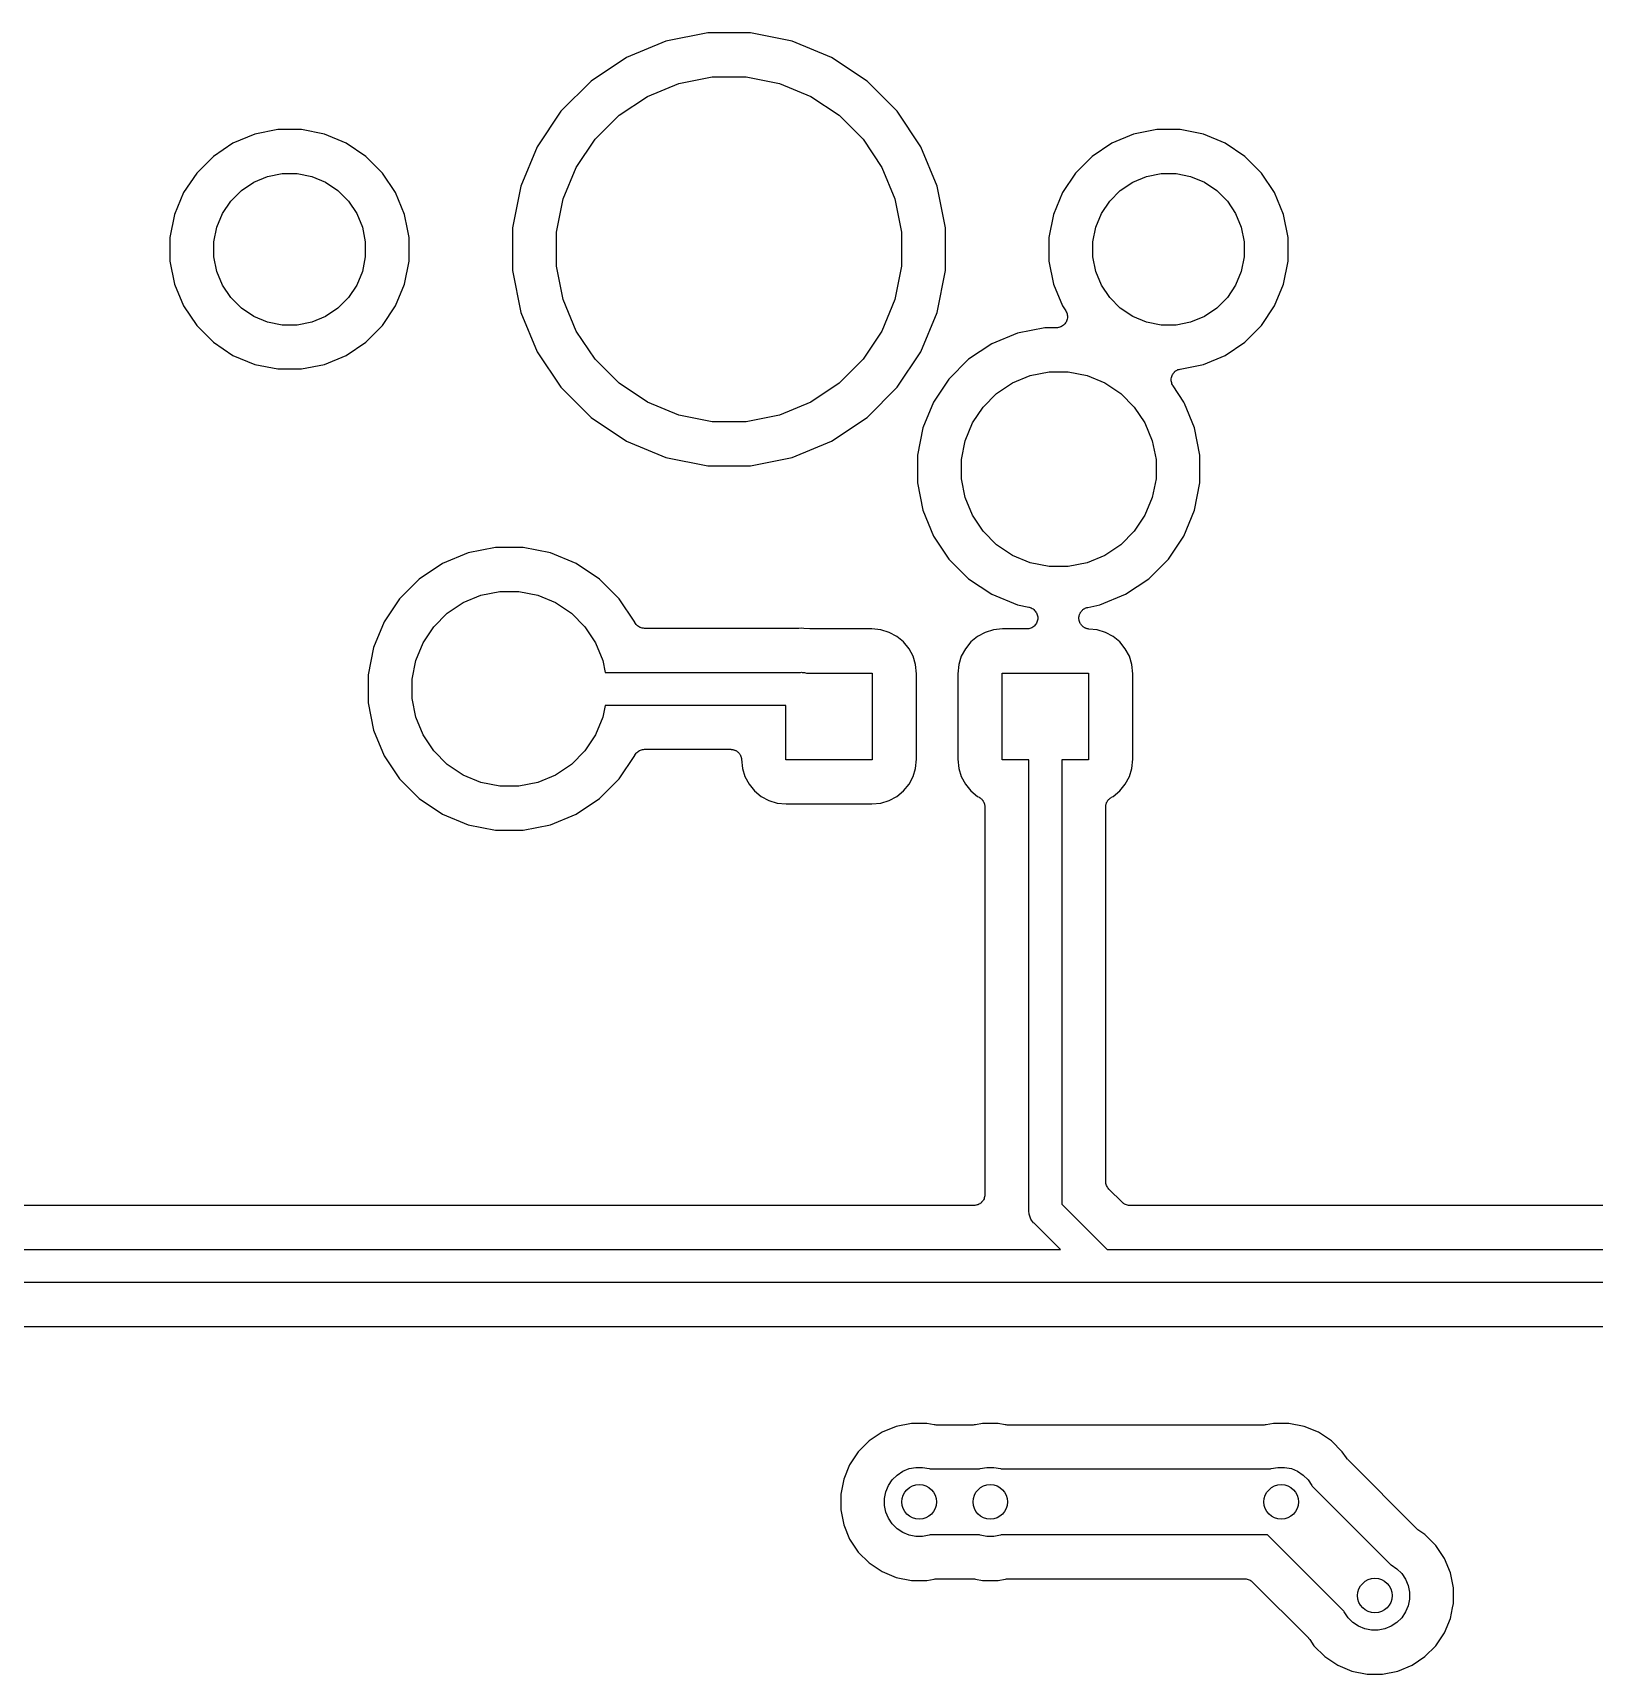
# Model space of a CAD drawing. Extents: x 1.17 to 5.78, y -4.25 to -1.3.
# Drawn here: x 2.764 to 3.475, y -2.761 to -2.014 of the extents above; entities that cross this region are included whole.
import ezdxf

# ---------------------------------------------------------------- set-up
doc = ezdxf.new("R2010")
doc.units = 0
doc.header["$MEASUREMENT"] = 0
doc.layers.add('BLACK', color=7, linetype='CONTINUOUS')

msp = doc.modelspace()

# ---------------------------------------------------------------- linework, layer by layer
at = {"layer": 'BLACK', "linetype": 'CONTINUOUS'}
for p, q in [((3.07139, -2.01393), (3.05236, -2.01772)), ((3.09079, -2.01393), (3.07139, -2.01393)), ((3.10982, -2.01772), (3.09079, -2.01393)), ((3.05236, -2.01772), (3.03443, -2.02514)), ((3.12774, -2.02514), (3.10982, -2.01772)), ((3.03443, -2.02514), (3.0183, -2.03592)), ((3.14388, -2.03592), (3.12774, -2.02514)), ((3.0183, -2.03592), (3.00458, -2.04964)), ((3.0439, -2.04287), (3.05819, -2.03695)), ((3.05819, -2.03695), (3.07336, -2.03393)), ((3.07336, -2.03393), (3.08882, -2.03393)), ((3.08882, -2.03393), (3.10398, -2.03695)), ((3.10398, -2.03695), (3.11827, -2.04287)), ((3.1576, -2.04964), (3.14388, -2.03592)), ((3.03105, -2.05146), (3.0439, -2.04287)), ((3.11827, -2.04287), (3.13113, -2.05146)), ((3.00458, -2.04964), (2.9938, -2.06577)), ((3.02011, -2.06239), (3.03105, -2.05146)), ((3.13113, -2.05146), (3.14206, -2.06239)), ((3.16838, -2.06577), (3.1576, -2.04964)), ((2.86521, -2.06008), (2.8553, -2.06418)), ((2.87572, -2.05798), (2.86521, -2.06008)), ((2.88645, -2.05798), (2.87572, -2.05798)), ((2.89697, -2.06008), (2.88645, -2.05798)), ((2.90688, -2.06418), (2.89697, -2.06008)), ((3.26521, -2.06008), (3.2553, -2.06418)), ((3.27572, -2.05798), (3.26521, -2.06008)), ((3.28645, -2.05798), (3.27572, -2.05798)), ((3.29697, -2.06008), (3.28645, -2.05798)), ((3.30688, -2.06418), (3.29697, -2.06008)), ((2.8553, -2.06418), (2.84638, -2.07014)), ((2.9158, -2.07014), (2.90688, -2.06418)), ((2.9938, -2.06577), (2.98637, -2.0837)), ((3.01152, -2.07525), (3.02011, -2.06239)), ((3.14206, -2.06239), (3.15065, -2.07525)), ((3.1758, -2.0837), (3.16838, -2.06577)), ((3.2553, -2.06418), (3.24638, -2.07014)), ((3.3158, -2.07014), (3.30688, -2.06418)), ((2.84638, -2.07014), (2.83879, -2.07772)), ((2.92338, -2.07772), (2.9158, -2.07014)), ((3.0056, -2.08953), (3.01152, -2.07525)), ((3.15065, -2.07525), (3.15657, -2.08953)), ((3.24638, -2.07014), (3.23879, -2.07772)), ((3.32338, -2.07772), (3.3158, -2.07014)), ((2.83879, -2.07772), (2.83284, -2.08664)), ((2.85913, -2.08567), (2.86477, -2.0819)), ((2.86477, -2.0819), (2.87104, -2.07931)), ((2.87104, -2.07931), (2.87769, -2.07798)), ((2.87769, -2.07798), (2.88448, -2.07798)), ((2.88448, -2.07798), (2.89114, -2.07931)), ((2.89114, -2.07931), (2.89741, -2.0819)), ((2.89741, -2.0819), (2.90305, -2.08567)), ((2.92934, -2.08664), (2.92338, -2.07772)), ((3.23879, -2.07772), (3.23284, -2.08664)), ((3.25913, -2.08567), (3.26477, -2.0819)), ((3.26477, -2.0819), (3.27104, -2.07931)), ((3.27104, -2.07931), (3.27769, -2.07798)), ((3.27769, -2.07798), (3.28448, -2.07798)), ((3.28448, -2.07798), (3.29114, -2.07931)), ((3.29114, -2.07931), (3.2974, -2.0819)), ((3.2974, -2.0819), (3.30305, -2.08567)), ((3.32934, -2.08664), (3.32338, -2.07772)), ((2.83284, -2.08664), (2.82873, -2.09655)), ((2.85056, -2.09611), (2.85433, -2.09047)), ((2.85433, -2.09047), (2.85913, -2.08567)), ((2.90305, -2.08567), (2.90785, -2.09047)), ((2.90785, -2.09047), (2.91162, -2.09611)), ((2.93344, -2.09655), (2.92934, -2.08664)), ((2.98637, -2.0837), (2.98259, -2.10273)), ((3.00259, -2.1047), (3.0056, -2.08953)), ((3.15657, -2.08953), (3.15959, -2.1047)), ((3.17959, -2.10273), (3.1758, -2.0837)), ((3.23284, -2.08664), (3.22873, -2.09655)), ((3.25056, -2.09611), (3.25433, -2.09047)), ((3.25433, -2.09047), (3.25913, -2.08567)), ((3.30305, -2.08567), (3.30785, -2.09047)), ((3.30785, -2.09047), (3.31162, -2.09611)), ((3.33344, -2.09655), (3.32934, -2.08664)), ((2.82873, -2.09655), (2.82664, -2.10707)), ((2.84796, -2.10238), (2.85056, -2.09611)), ((2.91162, -2.09611), (2.91421, -2.10238)), ((2.93477, -2.10321), (2.93344, -2.09655)), ((3.22873, -2.09655), (3.22664, -2.10707)), ((3.24796, -2.10238), (3.25056, -2.09611)), ((3.31162, -2.09611), (3.31421, -2.10238)), ((3.33554, -2.10707), (3.33344, -2.09655)), ((2.84664, -2.10904), (2.84796, -2.10238)), ((2.91421, -2.10238), (2.91554, -2.10904)), ((2.93554, -2.10707), (2.93477, -2.10321)), ((2.98259, -2.10273), (2.98259, -2.12213)), ((3.00259, -2.12016), (3.00259, -2.1047)), ((3.15959, -2.1047), (3.15959, -2.12016)), ((3.17959, -2.12213), (3.17959, -2.10273)), ((3.24664, -2.10904), (3.24796, -2.10238)), ((3.31421, -2.10238), (3.31554, -2.10904)), ((2.82664, -2.10707), (2.82664, -2.11779)), ((2.84664, -2.11582), (2.84664, -2.10904)), ((2.91554, -2.10904), (2.91554, -2.11582)), ((2.93554, -2.11779), (2.93554, -2.10707)), ((3.22664, -2.10707), (3.22664, -2.11779)), ((3.24664, -2.11582), (3.24664, -2.10904)), ((3.31554, -2.10904), (3.31554, -2.11582)), ((3.33554, -2.11779), (3.33554, -2.10707)), ((2.82664, -2.11779), (2.82873, -2.12831)), ((2.84796, -2.12248), (2.84664, -2.11582)), ((2.91554, -2.11582), (2.91421, -2.12248)), ((2.93344, -2.12831), (2.93554, -2.11779)), ((3.0056, -2.13533), (3.00259, -2.12016)), ((3.15959, -2.12016), (3.15657, -2.13533)), ((3.22664, -2.11779), (3.22873, -2.12831)), ((3.24796, -2.12248), (3.24664, -2.11582)), ((3.31554, -2.11582), (3.31421, -2.12248)), ((3.33344, -2.12831), (3.33554, -2.11779)), ((2.82873, -2.12831), (2.83284, -2.13822)), ((2.85056, -2.12875), (2.84796, -2.12248)), ((2.91421, -2.12248), (2.91162, -2.12875)), ((2.92934, -2.13822), (2.93344, -2.12831)), ((2.98259, -2.12213), (2.98637, -2.14116)), ((3.1758, -2.14116), (3.17959, -2.12213)), ((3.22873, -2.12831), (3.23284, -2.13822)), ((3.25056, -2.12875), (3.24796, -2.12248)), ((3.31421, -2.12248), (3.31162, -2.12875)), ((3.32934, -2.13822), (3.33344, -2.12831)), ((2.85433, -2.13439), (2.85056, -2.12875)), ((2.85913, -2.13919), (2.85433, -2.13439)), ((2.90785, -2.13439), (2.90305, -2.13919)), ((2.91162, -2.12875), (2.90785, -2.13439)), ((3.01152, -2.14962), (3.0056, -2.13533)), ((3.15657, -2.13533), (3.15065, -2.14962)), ((3.25433, -2.13439), (3.25056, -2.12875)), ((3.25913, -2.13919), (3.25433, -2.13439)), ((3.30785, -2.13439), (3.30305, -2.13919)), ((3.31162, -2.12875), (3.30785, -2.13439)), ((2.83284, -2.13822), (2.83879, -2.14714)), ((2.86477, -2.14296), (2.85913, -2.13919)), ((2.87104, -2.14556), (2.86477, -2.14296)), ((2.89741, -2.14296), (2.89114, -2.14556)), ((2.90305, -2.13919), (2.89741, -2.14296)), ((2.92338, -2.14714), (2.92934, -2.13822)), ((2.98637, -2.14116), (2.9938, -2.15909)), ((3.16838, -2.15909), (3.1758, -2.14116)), ((3.23284, -2.13822), (3.23427, -2.14036)), ((3.23427, -2.14036), (3.23429, -2.1404)), ((3.23429, -2.1404), (3.23429, -2.1404)), ((3.23429, -2.1404), (3.23429, -2.1404)), ((3.23429, -2.1404), (3.2343, -2.14042)), ((3.2343, -2.14042), (3.23452, -2.14085)), ((3.23452, -2.14085), (3.23474, -2.14127)), ((3.23474, -2.14127), (3.23475, -2.14128)), ((3.23475, -2.14128), (3.23475, -2.14129)), ((3.23475, -2.14129), (3.23489, -2.14175)), ((3.23489, -2.14175), (3.23502, -2.1422)), ((3.23502, -2.1422), (3.23502, -2.14221)), ((3.23502, -2.14221), (3.23502, -2.14222)), ((3.23502, -2.14222), (3.23506, -2.1427)), ((3.23506, -2.1427), (3.23511, -2.14318)), ((3.23511, -2.1432), (3.23506, -2.14367)), ((3.23511, -2.14318), (3.23511, -2.14319)), ((3.23511, -2.14319), (3.23511, -2.1432)), ((3.26477, -2.14296), (3.25913, -2.13919)), ((3.27104, -2.14556), (3.26477, -2.14296)), ((3.2974, -2.14296), (3.29114, -2.14556)), ((3.30305, -2.13919), (3.2974, -2.14296)), ((3.32338, -2.14714), (3.32934, -2.13822)), ((2.83879, -2.14714), (2.84638, -2.15472)), ((2.87769, -2.14688), (2.87104, -2.14556)), ((2.88448, -2.14688), (2.87769, -2.14688)), ((2.89114, -2.14556), (2.88448, -2.14688)), ((2.9158, -2.15472), (2.92338, -2.14714)), ((3.02011, -2.16247), (3.01152, -2.14962)), ((3.15065, -2.14962), (3.14206, -2.16247)), ((3.21233, -2.15061), (3.20063, -2.15546)), ((3.22476, -2.14814), (3.21233, -2.15061)), ((3.23011, -2.14814), (3.22476, -2.14814)), ((3.23058, -2.14809), (3.23011, -2.14814)), ((3.23106, -2.14805), (3.23058, -2.14809)), ((3.23107, -2.14805), (3.23106, -2.14805)), ((3.23108, -2.14805), (3.23107, -2.14805)), ((3.23154, -2.14791), (3.23108, -2.14805)), ((3.23199, -2.14777), (3.23154, -2.14791)), ((3.232, -2.14777), (3.23199, -2.14777)), ((3.23201, -2.14776), (3.232, -2.14777)), ((3.23244, -2.14754), (3.23201, -2.14776)), ((3.23286, -2.14732), (3.23244, -2.14754)), ((3.23287, -2.1473), (3.23286, -2.14731)), ((3.23286, -2.14731), (3.23286, -2.14732)), ((3.23325, -2.147), (3.23287, -2.1473)), ((3.23362, -2.1467), (3.23325, -2.147)), ((3.23363, -2.14669), (3.23362, -2.1467)), ((3.23362, -2.1467), (3.23362, -2.1467)), ((3.23394, -2.14631), (3.23363, -2.14669)), ((3.23424, -2.14595), (3.23394, -2.14631)), ((3.23425, -2.14594), (3.23424, -2.14595)), ((3.23448, -2.14551), (3.23425, -2.14594)), ((3.23425, -2.14594), (3.23425, -2.14594)), ((3.23471, -2.1451), (3.23448, -2.14551)), ((3.23472, -2.14508), (3.23471, -2.14509)), ((3.23471, -2.14509), (3.23471, -2.1451)), ((3.23486, -2.14462), (3.23472, -2.14508)), ((3.235, -2.14417), (3.23486, -2.14462)), ((3.23501, -2.14415), (3.235, -2.14416)), ((3.235, -2.14416), (3.235, -2.14417)), ((3.23506, -2.14367), (3.23501, -2.14415)), ((3.27769, -2.14688), (3.27104, -2.14556)), ((3.28448, -2.14688), (3.27769, -2.14688)), ((3.29114, -2.14556), (3.28448, -2.14688)), ((3.3158, -2.15472), (3.32338, -2.14714)), ((2.84638, -2.15472), (2.8553, -2.16068)), ((2.90688, -2.16068), (2.9158, -2.15472)), ((3.20063, -2.15546), (3.1901, -2.16249)), ((3.30688, -2.16068), (3.3158, -2.15472)), ((2.8553, -2.16068), (2.86521, -2.16479)), ((2.86521, -2.16479), (2.87572, -2.16688)), ((2.88645, -2.16688), (2.89697, -2.16479)), ((2.89697, -2.16479), (2.90688, -2.16068)), ((2.9938, -2.15909), (3.00458, -2.17522)), ((3.03105, -2.17341), (3.02011, -2.16247)), ((3.14206, -2.16247), (3.13113, -2.17341)), ((3.1576, -2.17522), (3.16838, -2.15909)), ((3.1901, -2.16249), (3.18115, -2.17145)), ((3.28631, -2.16691), (3.29697, -2.16479)), ((3.29697, -2.16479), (3.30688, -2.16068)), ((2.87572, -2.16688), (2.88645, -2.16688)), ((3.18115, -2.17145), (3.17411, -2.18198)), ((3.20285, -2.17803), (3.21011, -2.17318)), ((3.21011, -2.17318), (3.21817, -2.16984)), ((3.21817, -2.16984), (3.22673, -2.16814)), ((3.22673, -2.16814), (3.23545, -2.16814)), ((3.23545, -2.16814), (3.24401, -2.16984)), ((3.24401, -2.16984), (3.25207, -2.17318)), ((3.25207, -2.17318), (3.25932, -2.17803)), ((3.28228, -2.17176), (3.28233, -2.17129)), ((3.28228, -2.17177), (3.28228, -2.17176)), ((3.28228, -2.17178), (3.28228, -2.17177)), ((3.28233, -2.17225), (3.28228, -2.17178)), ((3.28233, -2.17129), (3.28238, -2.17081)), ((3.28237, -2.17273), (3.28233, -2.17225)), ((3.28237, -2.17274), (3.28237, -2.17273)), ((3.28237, -2.17275), (3.28237, -2.17274)), ((3.28251, -2.17321), (3.28237, -2.17275)), ((3.28238, -2.17081), (3.28239, -2.1708)), ((3.28239, -2.17079), (3.28253, -2.17034)), ((3.28239, -2.1708), (3.28239, -2.17079)), ((3.28264, -2.17367), (3.28251, -2.17321)), ((3.28253, -2.17034), (3.28267, -2.16988)), ((3.28267, -2.16988), (3.28268, -2.16987)), ((3.28268, -2.16986), (3.28291, -2.16944)), ((3.28268, -2.16987), (3.28268, -2.16986)), ((3.28291, -2.16944), (3.28314, -2.16902)), ((3.28314, -2.16901), (3.28315, -2.169)), ((3.28314, -2.16902), (3.28314, -2.16901)), ((3.28315, -2.169), (3.28345, -2.16863)), ((3.28345, -2.16863), (3.28376, -2.16827)), ((3.28376, -2.16827), (3.28377, -2.16826)), ((3.28377, -2.16826), (3.28378, -2.16825)), ((3.28378, -2.16825), (3.28415, -2.16795)), ((3.28415, -2.16795), (3.28451, -2.16765)), ((3.28451, -2.16765), (3.28452, -2.16764)), ((3.28452, -2.16764), (3.28453, -2.16764)), ((3.28453, -2.16764), (3.28495, -2.16742)), ((3.28495, -2.16742), (3.28537, -2.16719)), ((3.28537, -2.16719), (3.28539, -2.16719)), ((3.28539, -2.16719), (3.2854, -2.16718)), ((3.2854, -2.16718), (3.28585, -2.16705)), ((3.28585, -2.16705), (3.28631, -2.16691)), ((3.00458, -2.17522), (3.0183, -2.18894)), ((3.0439, -2.182), (3.03105, -2.17341)), ((3.13113, -2.17341), (3.11827, -2.182)), ((3.14388, -2.18894), (3.1576, -2.17522)), ((3.19668, -2.1842), (3.20285, -2.17803)), ((3.25932, -2.17803), (3.26549, -2.1842)), ((3.28264, -2.17368), (3.28264, -2.17367)), ((3.28265, -2.17369), (3.28264, -2.17368)), ((3.28286, -2.1741), (3.28265, -2.17369)), ((3.28309, -2.17453), (3.28286, -2.1741)), ((3.2831, -2.17455), (3.28309, -2.17453)), ((3.28313, -2.17459), (3.2831, -2.17455)), ((3.2831, -2.17455), (3.2831, -2.17455)), ((3.2831, -2.17455), (3.2831, -2.17455)), ((3.28806, -2.18198), (3.28313, -2.17459)), ((3.05819, -2.18792), (3.0439, -2.182)), ((3.07336, -2.19093), (3.05819, -2.18792)), ((3.10398, -2.18792), (3.08882, -2.19093)), ((3.11827, -2.182), (3.10398, -2.18792)), ((3.17411, -2.18198), (3.16927, -2.19368)), ((3.19184, -2.19145), (3.19668, -2.1842)), ((3.26549, -2.1842), (3.27034, -2.19145)), ((3.28829, -2.18253), (3.28806, -2.18198)), ((3.29291, -2.19368), (3.28829, -2.18253)), ((3.28829, -2.18253), (3.28829, -2.18253)), ((3.0183, -2.18894), (3.03443, -2.19972)), ((3.08882, -2.19093), (3.07336, -2.19093)), ((3.12774, -2.19972), (3.14388, -2.18894)), ((3.16927, -2.19368), (3.1668, -2.2061)), ((3.1885, -2.19951), (3.19184, -2.19145)), ((3.27034, -2.19145), (3.27368, -2.19951)), ((3.29538, -2.2061), (3.29291, -2.19368)), ((3.03443, -2.19972), (3.05236, -2.20715)), ((3.10982, -2.20715), (3.12774, -2.19972)), ((3.1868, -2.20807), (3.1885, -2.19951)), ((3.27368, -2.19951), (3.27538, -2.20807)), ((3.05236, -2.20715), (3.07139, -2.21093)), ((3.09079, -2.21093), (3.10982, -2.20715)), ((3.1668, -2.2061), (3.1668, -2.21876)), ((3.1868, -2.21679), (3.1868, -2.20807)), ((3.27538, -2.20807), (3.27538, -2.21679)), ((3.29538, -2.21876), (3.29538, -2.2061)), ((3.07139, -2.21093), (3.09079, -2.21093)), ((3.1885, -2.22535), (3.1868, -2.21679)), ((3.27538, -2.21679), (3.27368, -2.22535)), ((3.1668, -2.21876), (3.16927, -2.23118)), ((3.19184, -2.23341), (3.1885, -2.22535)), ((3.27368, -2.22535), (3.27034, -2.23341)), ((3.29291, -2.23118), (3.29538, -2.21876)), ((3.16927, -2.23118), (3.17411, -2.24289)), ((3.28806, -2.24289), (3.29291, -2.23118)), ((3.19668, -2.24067), (3.19184, -2.23341)), ((3.27034, -2.23341), (3.26549, -2.24067)), ((3.17411, -2.24289), (3.18115, -2.25342)), ((3.20285, -2.24684), (3.19668, -2.24067)), ((3.21011, -2.25168), (3.20285, -2.24684)), ((3.25932, -2.24684), (3.25207, -2.25168)), ((3.26549, -2.24067), (3.25932, -2.24684)), ((3.28103, -2.25342), (3.28806, -2.24289)), ((2.96233, -2.25061), (2.95063, -2.25546)), ((2.97476, -2.24814), (2.96233, -2.25061)), ((2.98742, -2.24814), (2.97476, -2.24814)), ((2.99984, -2.25061), (2.98742, -2.24814)), ((3.01154, -2.25546), (2.99984, -2.25061)), ((3.18115, -2.25342), (3.1901, -2.26237)), ((3.21817, -2.25502), (3.21011, -2.25168)), ((3.22673, -2.25672), (3.21817, -2.25502)), ((3.24401, -2.25502), (3.23545, -2.25672)), ((3.25207, -2.25168), (3.24401, -2.25502)), ((3.27207, -2.26237), (3.28103, -2.25342)), ((2.9401, -2.26249), (2.93115, -2.27145)), ((2.95063, -2.25546), (2.9401, -2.26249)), ((3.02207, -2.26249), (3.01154, -2.25546)), ((3.03103, -2.27145), (3.02207, -2.26249)), ((3.1901, -2.26237), (3.20063, -2.26941)), ((3.23545, -2.25672), (3.22673, -2.25672)), ((3.26154, -2.26941), (3.27207, -2.26237)), ((2.96011, -2.27318), (2.96817, -2.26984)), ((2.96817, -2.26984), (2.97673, -2.26814)), ((2.97673, -2.26814), (2.98545, -2.26814)), ((2.98545, -2.26814), (2.99401, -2.26984)), ((2.99401, -2.26984), (3.00207, -2.27318)), ((3.20063, -2.26941), (3.21233, -2.27425)), ((3.24984, -2.27425), (3.26154, -2.26941)), ((2.93115, -2.27145), (2.92411, -2.28198)), ((2.95285, -2.27803), (2.96011, -2.27318)), ((3.00207, -2.27318), (3.00932, -2.27803)), ((3.03814, -2.2821), (3.03103, -2.27145)), ((3.21233, -2.27425), (3.21755, -2.27529)), ((3.21755, -2.27529), (3.21761, -2.2753)), ((3.21761, -2.2753), (3.21762, -2.2753)), ((3.21762, -2.2753), (3.21762, -2.2753)), ((3.21762, -2.2753), (3.21762, -2.2753)), ((3.21762, -2.2753), (3.21809, -2.27545)), ((3.21809, -2.27545), (3.21855, -2.2756)), ((3.21855, -2.2756), (3.21855, -2.2756)), ((3.21855, -2.2756), (3.21855, -2.2756)), ((3.21855, -2.2756), (3.21898, -2.27584)), ((3.21898, -2.27584), (3.2194, -2.27607)), ((3.2194, -2.27607), (3.2194, -2.27607)), ((3.2194, -2.27607), (3.2194, -2.27607)), ((3.2194, -2.27607), (3.21978, -2.27638)), ((3.21978, -2.27638), (3.22015, -2.2767)), ((3.22015, -2.2767), (3.22015, -2.2767)), ((3.22015, -2.2767), (3.22015, -2.2767)), ((3.22015, -2.2767), (3.22044, -2.27706)), ((3.22044, -2.27706), (3.22076, -2.27746)), ((3.22076, -2.27746), (3.22076, -2.27746)), ((3.22076, -2.27746), (3.22076, -2.27746)), ((3.22076, -2.27746), (3.22099, -2.27789)), ((3.2409, -2.27787), (3.24103, -2.27767)), ((3.24103, -2.27767), (3.24115, -2.27746)), ((3.24115, -2.27746), (3.24131, -2.27727)), ((3.24131, -2.27727), (3.24145, -2.27707)), ((3.24145, -2.27707), (3.24162, -2.2769)), ((3.24162, -2.2769), (3.24177, -2.27671)), ((3.24177, -2.27671), (3.24196, -2.27655)), ((3.24196, -2.27655), (3.24214, -2.27638)), ((3.24214, -2.27638), (3.24234, -2.27624)), ((3.24234, -2.27624), (3.24253, -2.27609)), ((3.24253, -2.27609), (3.24274, -2.27598)), ((3.24274, -2.27598), (3.24295, -2.27584)), ((3.24295, -2.27584), (3.24317, -2.27575)), ((3.24317, -2.27575), (3.24339, -2.27563)), ((3.24339, -2.27563), (3.24362, -2.27556)), ((3.24362, -2.27556), (3.24385, -2.27547)), ((3.24385, -2.27547), (3.24409, -2.27542)), ((3.24409, -2.27542), (3.24432, -2.27535)), ((3.24432, -2.27535), (3.24984, -2.27425)), ((2.92411, -2.28198), (2.91927, -2.29368)), ((2.94184, -2.29145), (2.94668, -2.2842)), ((2.94668, -2.2842), (2.95285, -2.27803)), ((3.00932, -2.27803), (3.01549, -2.2842)), ((3.01549, -2.2842), (3.02034, -2.29145)), ((3.03823, -2.28226), (3.03814, -2.2821)), ((3.03844, -2.28267), (3.03823, -2.28226)), ((3.03846, -2.28269), (3.03844, -2.28267)), ((3.03847, -2.28271), (3.03846, -2.28269)), ((3.03876, -2.28307), (3.03847, -2.28271)), ((3.03905, -2.28343), (3.03876, -2.28307)), ((3.03907, -2.28344), (3.03905, -2.28343)), ((3.03908, -2.28346), (3.03907, -2.28344)), ((3.03944, -2.28376), (3.03908, -2.28346)), ((3.0398, -2.28406), (3.03944, -2.28376)), ((3.03982, -2.28407), (3.0398, -2.28406)), ((3.03984, -2.28408), (3.03982, -2.28407)), ((3.04025, -2.2843), (3.03984, -2.28408)), ((3.04066, -2.28453), (3.04025, -2.2843)), ((3.04068, -2.28453), (3.04066, -2.28453)), ((3.0407, -2.28454), (3.04068, -2.28453)), ((3.04114, -2.28468), (3.0407, -2.28454)), ((3.04159, -2.28482), (3.04114, -2.28468)), ((3.04161, -2.28482), (3.04159, -2.28482)), ((3.04163, -2.28483), (3.04161, -2.28482)), ((3.04209, -2.28488), (3.04163, -2.28483)), ((3.04256, -2.28493), (3.04209, -2.28488)), ((3.0426, -2.28493), (3.04256, -2.28493)), ((3.04263, -2.28493), (3.0426, -2.28493)), ((3.0426, -2.28493), (3.0426, -2.28493)), ((3.0426, -2.28493), (3.0426, -2.28493)), ((3.11241, -2.28493), (3.04263, -2.28493)), ((3.11262, -2.28491), (3.11241, -2.28493)), ((3.11283, -2.28491), (3.11262, -2.28491)), ((3.1129, -2.28491), (3.11283, -2.28491)), ((3.11401, -2.2848), (3.1129, -2.28491)), ((3.11511, -2.28491), (3.11401, -2.2848)), ((3.11778, -2.28517), (3.11511, -2.28491)), ((3.11511, -2.28491), (3.11511, -2.28491)), ((3.11799, -2.28517), (3.11778, -2.28517)), ((3.1182, -2.28519), (3.11799, -2.28517)), ((3.11827, -2.28519), (3.1182, -2.28519)), ((3.14601, -2.28519), (3.11827, -2.28519)), ((3.15018, -2.2856), (3.14601, -2.28519)), ((3.20556, -2.28519), (3.20139, -2.2856)), ((3.21658, -2.28519), (3.20556, -2.28519)), ((3.21707, -2.28515), (3.21658, -2.28519)), ((3.21754, -2.2851), (3.21707, -2.28515)), ((3.21755, -2.2851), (3.21754, -2.2851)), ((3.21754, -2.2851), (3.21754, -2.2851)), ((3.21801, -2.28496), (3.21755, -2.2851)), ((3.21848, -2.28482), (3.21801, -2.28496)), ((3.21891, -2.28459), (3.21848, -2.28482)), ((3.21848, -2.28482), (3.21848, -2.28482)), ((3.21848, -2.28482), (3.21848, -2.28482)), ((3.21934, -2.28436), (3.21891, -2.28459)), ((3.21972, -2.28405), (3.21934, -2.28436)), ((3.21934, -2.28436), (3.21934, -2.28436)), ((3.21934, -2.28436), (3.21934, -2.28436)), ((3.2201, -2.28374), (3.21972, -2.28405)), ((3.22041, -2.28336), (3.2201, -2.28374)), ((3.2201, -2.28374), (3.2201, -2.28374)), ((3.2201, -2.28374), (3.2201, -2.28374)), ((3.22072, -2.28299), (3.22041, -2.28336)), ((3.22096, -2.28255), (3.22072, -2.28299)), ((3.22072, -2.28299), (3.22072, -2.28299)), ((3.22072, -2.28299), (3.22072, -2.28299)), ((3.22118, -2.28214), (3.22096, -2.28255)), ((3.22099, -2.27789), (3.22121, -2.27832)), ((3.22119, -2.28213), (3.22118, -2.28213)), ((3.22118, -2.28213), (3.22118, -2.28214)), ((3.22134, -2.28164), (3.22119, -2.28213)), ((3.22121, -2.27832), (3.22121, -2.27832)), ((3.22121, -2.27832), (3.22121, -2.27833)), ((3.22121, -2.27833), (3.22136, -2.27882)), ((3.22147, -2.2812), (3.22134, -2.28164)), ((3.22136, -2.27882), (3.22149, -2.27926)), ((3.22153, -2.28066), (3.22147, -2.2812)), ((3.22147, -2.2812), (3.22147, -2.2812)), ((3.22147, -2.2812), (3.22147, -2.2812)), ((3.22149, -2.27926), (3.22149, -2.27926)), ((3.22149, -2.27926), (3.22149, -2.27926)), ((3.22149, -2.27926), (3.22153, -2.27972)), ((3.22153, -2.27972), (3.22158, -2.28023)), ((3.22158, -2.28023), (3.22153, -2.28066)), ((3.22158, -2.28023), (3.22158, -2.28023)), ((3.22158, -2.28023), (3.22158, -2.28023)), ((3.2403, -2.28022), (3.24032, -2.27998)), ((3.24032, -2.28046), (3.2403, -2.28022)), ((3.24032, -2.27973), (3.24037, -2.27949)), ((3.24032, -2.27998), (3.24032, -2.27973)), ((3.24032, -2.28071), (3.24032, -2.28046)), ((3.24036, -2.28095), (3.24032, -2.28071)), ((3.24039, -2.2812), (3.24036, -2.28095)), ((3.24037, -2.27949), (3.2404, -2.27925)), ((3.24045, -2.28143), (3.24039, -2.2812)), ((3.2404, -2.27925), (3.24047, -2.27902)), ((3.2405, -2.28166), (3.24045, -2.28143)), ((3.24047, -2.27902), (3.24052, -2.27877)), ((3.24059, -2.28189), (3.2405, -2.28166)), ((3.24052, -2.27877), (3.24061, -2.27855)), ((3.24066, -2.28213), (3.24059, -2.28189)), ((3.24061, -2.27855), (3.24069, -2.27832)), ((3.24077, -2.28234), (3.24066, -2.28213)), ((3.24069, -2.27832), (3.2408, -2.2781)), ((3.24086, -2.28257), (3.24077, -2.28234)), ((3.2408, -2.2781), (3.2409, -2.27787)), ((3.241, -2.28278), (3.24086, -2.28257)), ((3.24111, -2.283), (3.241, -2.28278)), ((3.24127, -2.28318), (3.24111, -2.283)), ((3.2414, -2.28339), (3.24127, -2.28318)), ((3.24157, -2.28356), (3.2414, -2.28339)), ((3.24173, -2.28376), (3.24157, -2.28356)), ((3.24191, -2.28391), (3.24173, -2.28376)), ((3.24208, -2.28408), (3.24191, -2.28391)), ((3.24229, -2.28422), (3.24208, -2.28408)), ((3.24248, -2.28438), (3.24229, -2.28422)), ((3.24269, -2.2845), (3.24248, -2.28438)), ((3.24289, -2.28463), (3.24269, -2.2845)), ((3.24311, -2.28473), (3.24289, -2.28463)), ((3.24333, -2.28485), (3.24311, -2.28473)), ((3.24356, -2.28492), (3.24333, -2.28485)), ((3.24378, -2.28502), (3.24356, -2.28492)), ((3.24402, -2.28507), (3.24378, -2.28502)), ((3.24426, -2.28515), (3.24402, -2.28507)), ((3.2445, -2.28517), (3.24426, -2.28515)), ((3.24474, -2.28522), (3.2445, -2.28517)), ((3.24481, -2.28523), (3.24474, -2.28522)), ((3.24861, -2.2856), (3.24481, -2.28523)), ((2.9385, -2.29951), (2.94184, -2.29145)), ((3.02034, -2.29145), (3.02368, -2.29951)), ((3.15395, -2.28675), (3.15018, -2.2856)), ((3.15743, -2.28861), (3.15395, -2.28675)), ((3.16047, -2.2911), (3.15743, -2.28861)), ((3.16297, -2.29415), (3.16047, -2.2911)), ((3.1911, -2.2911), (3.18861, -2.29415)), ((3.19415, -2.28861), (3.1911, -2.2911)), ((3.19762, -2.28675), (3.19415, -2.28861)), ((3.20139, -2.2856), (3.19762, -2.28675)), ((3.25238, -2.28675), (3.24861, -2.2856)), ((3.25585, -2.28861), (3.25238, -2.28675)), ((3.2589, -2.2911), (3.25585, -2.28861)), ((3.26139, -2.29415), (3.2589, -2.2911)), ((2.91927, -2.29368), (2.9168, -2.3061)), ((2.9368, -2.30807), (2.9385, -2.29951)), ((3.02368, -2.29951), (3.02475, -2.30493)), ((3.16483, -2.29762), (3.16297, -2.29415)), ((3.16597, -2.30139), (3.16483, -2.29762)), ((3.18675, -2.29762), (3.1856, -2.30139)), ((3.18861, -2.29415), (3.18675, -2.29762)), ((3.26325, -2.29762), (3.26139, -2.29415)), ((3.2644, -2.30139), (3.26325, -2.29762)), ((2.9168, -2.3061), (2.9168, -2.31876)), ((3.02475, -2.30493), (3.11364, -2.30493)), ((3.11364, -2.30493), (3.11401, -2.3049)), ((3.11401, -2.3049), (3.11437, -2.30493)), ((3.11437, -2.30493), (3.11437, -2.30493)), ((3.11437, -2.30493), (3.11548, -2.30504)), ((3.11548, -2.30504), (3.11638, -2.30531)), ((3.11638, -2.30531), (3.14626, -2.30531)), ((3.14626, -2.30531), (3.14626, -2.34469)), ((3.16638, -2.30556), (3.16597, -2.30139)), ((3.16638, -2.34444), (3.16638, -2.30556)), ((3.1856, -2.30139), (3.18519, -2.30556)), ((3.18519, -2.30556), (3.18519, -2.34444)), ((3.20531, -2.34469), (3.20531, -2.30531)), ((3.20531, -2.30531), (3.24469, -2.30531)), ((3.24469, -2.30531), (3.24469, -2.34469)), ((3.26481, -2.30556), (3.2644, -2.30139)), ((3.26481, -2.34444), (3.26481, -2.30556)), ((2.9368, -2.31679), (2.9368, -2.30807)), ((2.9168, -2.31876), (2.91927, -2.33118)), ((2.9385, -2.32535), (2.9368, -2.31679)), ((3.02475, -2.31993), (3.02368, -2.32535)), ((3.10689, -2.31993), (3.02475, -2.31993)), ((3.10689, -2.34469), (3.10689, -2.31993)), ((2.94184, -2.33341), (2.9385, -2.32535)), ((3.02368, -2.32535), (3.02034, -2.33341)), ((2.91927, -2.33118), (2.92411, -2.34289)), ((2.94668, -2.34067), (2.94184, -2.33341)), ((3.02034, -2.33341), (3.01549, -2.34067)), ((2.92411, -2.34289), (2.93115, -2.35342)), ((2.95285, -2.34684), (2.94668, -2.34067)), ((3.01549, -2.34067), (3.00932, -2.34684)), ((3.03103, -2.35342), (3.03812, -2.3428)), ((3.03812, -2.3428), (3.03826, -2.34254)), ((3.03826, -2.34254), (3.03848, -2.34214)), ((3.03848, -2.34214), (3.03849, -2.34212)), ((3.03849, -2.34212), (3.03851, -2.3421)), ((3.03851, -2.3421), (3.03881, -2.34174)), ((3.03881, -2.34174), (3.0391, -2.34138)), ((3.0391, -2.34138), (3.03912, -2.34137)), ((3.03912, -2.34137), (3.03913, -2.34135)), ((3.03913, -2.34135), (3.0395, -2.34106)), ((3.0395, -2.34106), (3.03986, -2.34077)), ((3.03986, -2.34077), (3.03988, -2.34076)), ((3.03988, -2.34076), (3.0399, -2.34074)), ((3.0399, -2.34074), (3.04031, -2.34053)), ((3.04031, -2.34053), (3.04072, -2.34031)), ((3.04072, -2.34031), (3.04074, -2.3403)), ((3.04074, -2.3403), (3.04076, -2.34029)), ((3.04076, -2.34029), (3.04121, -2.34016)), ((3.04121, -2.34016), (3.04165, -2.34003)), ((3.04165, -2.34003), (3.04168, -2.34002)), ((3.04168, -2.34002), (3.0417, -2.34002)), ((3.0417, -2.34002), (3.04216, -2.33998)), ((3.04216, -2.33998), (3.04263, -2.33993)), ((3.04263, -2.33993), (3.08179, -2.33993)), ((3.08179, -2.33993), (3.08186, -2.33993)), ((3.08186, -2.33993), (3.08209, -2.33996)), ((3.08209, -2.33996), (3.08231, -2.33996)), ((3.08231, -2.33996), (3.08257, -2.34001)), ((3.08257, -2.34001), (3.08283, -2.34004)), ((3.08283, -2.34004), (3.08305, -2.34011)), ((3.08305, -2.34011), (3.08327, -2.34015)), ((3.08327, -2.34015), (3.08351, -2.34026)), ((3.08351, -2.34026), (3.08376, -2.34034)), ((3.08376, -2.34034), (3.08396, -2.34044)), ((3.08396, -2.34044), (3.08417, -2.34053)), ((3.08417, -2.34053), (3.08439, -2.34068)), ((3.08439, -2.34068), (3.08462, -2.34081)), ((3.08462, -2.34081), (3.08479, -2.34095)), ((3.08479, -2.34095), (3.08498, -2.34108)), ((3.08498, -2.34108), (3.08516, -2.34126)), ((3.08516, -2.34126), (3.08537, -2.34143)), ((3.08537, -2.34143), (3.08551, -2.34161)), ((3.08551, -2.34161), (3.08567, -2.34177)), ((3.08567, -2.34177), (3.08581, -2.34199)), ((3.08581, -2.34199), (3.08598, -2.34219)), ((3.08598, -2.34219), (3.08608, -2.34239)), ((3.08608, -2.34239), (3.08621, -2.34258)), ((3.08621, -2.34258), (3.08631, -2.34283)), ((3.08631, -2.34283), (3.08643, -2.34306)), ((3.08643, -2.34306), (3.08649, -2.34328)), ((3.08649, -2.34328), (3.08658, -2.34348)), ((3.08658, -2.34348), (3.08663, -2.34374)), ((3.08663, -2.34374), (3.0867, -2.34399)), ((3.0867, -2.34399), (3.08673, -2.34422)), ((3.08673, -2.34422), (3.08677, -2.34444)), ((3.08677, -2.34444), (3.08718, -2.34861)), ((3.14626, -2.34469), (3.10689, -2.34469)), ((3.16597, -2.34861), (3.16638, -2.34444)), ((3.18519, -2.34444), (3.1856, -2.34861)), ((3.2175, -2.34469), (3.20531, -2.34469)), ((3.2175, -2.54963), (3.2175, -2.34469)), ((3.24469, -2.34469), (3.2325, -2.34469)), ((3.2325, -2.34469), (3.2325, -2.54689)), ((3.2644, -2.34861), (3.26481, -2.34444)), ((2.96011, -2.35168), (2.95285, -2.34684)), ((2.96817, -2.35502), (2.96011, -2.35168)), ((3.00207, -2.35168), (2.99401, -2.35502)), ((3.00932, -2.34684), (3.00207, -2.35168)), ((3.08718, -2.34861), (3.08832, -2.35238)), ((3.08832, -2.35238), (3.09018, -2.35585)), ((3.16297, -2.35585), (3.16483, -2.35238)), ((3.16483, -2.35238), (3.16597, -2.34861)), ((3.1856, -2.34861), (3.18675, -2.35238)), ((3.18675, -2.35238), (3.18861, -2.35585)), ((3.26139, -2.35585), (3.26325, -2.35238)), ((3.26325, -2.35238), (3.2644, -2.34861)), ((2.93115, -2.35342), (2.9401, -2.36237)), ((2.97673, -2.35672), (2.96817, -2.35502)), ((2.98545, -2.35672), (2.97673, -2.35672)), ((2.99401, -2.35502), (2.98545, -2.35672)), ((3.02207, -2.36237), (3.03103, -2.35342)), ((3.09018, -2.35585), (3.09268, -2.3589)), ((3.09268, -2.3589), (3.09572, -2.36139)), ((3.15743, -2.36139), (3.16047, -2.3589)), ((3.16047, -2.3589), (3.16297, -2.35585)), ((3.18861, -2.35585), (3.1911, -2.3589)), ((3.1911, -2.3589), (3.19415, -2.36139)), ((3.25585, -2.36139), (3.2589, -2.3589)), ((3.2589, -2.3589), (3.26139, -2.35585)), ((2.9401, -2.36237), (2.95063, -2.36941)), ((3.01154, -2.36941), (3.02207, -2.36237)), ((3.09572, -2.36139), (3.0992, -2.36325)), ((3.0992, -2.36325), (3.10297, -2.3644)), ((3.10297, -2.3644), (3.10714, -2.36481)), ((3.10714, -2.36481), (3.14601, -2.36481)), ((3.14601, -2.36481), (3.15018, -2.3644)), ((3.15018, -2.3644), (3.15395, -2.36325)), ((3.15395, -2.36325), (3.15743, -2.36139)), ((3.19415, -2.36139), (3.19486, -2.36177)), ((3.19486, -2.36177), (3.19492, -2.36181)), ((3.19492, -2.36181), (3.1951, -2.36193)), ((3.1951, -2.36193), (3.1953, -2.36204)), ((3.1953, -2.36204), (3.1955, -2.36221)), ((3.1955, -2.36221), (3.19572, -2.36236)), ((3.19572, -2.36236), (3.19588, -2.36252)), ((3.19588, -2.36252), (3.19605, -2.36266)), ((3.19605, -2.36266), (3.19622, -2.36287)), ((3.19622, -2.36287), (3.1964, -2.36306)), ((3.1964, -2.36306), (3.19652, -2.36324)), ((3.19652, -2.36324), (3.19666, -2.36342)), ((3.19666, -2.36342), (3.19679, -2.36365)), ((3.19679, -2.36365), (3.19694, -2.36388)), ((3.19694, -2.36388), (3.19702, -2.36408)), ((3.19702, -2.36408), (3.19712, -2.36428)), ((3.19712, -2.36428), (3.1972, -2.36453)), ((3.1972, -2.36453), (3.1973, -2.36478)), ((3.1973, -2.36478), (3.19734, -2.365)), ((3.19734, -2.365), (3.1974, -2.36521)), ((3.1974, -2.36521), (3.19743, -2.36548)), ((3.19743, -2.36548), (3.19748, -2.36574)), ((3.19748, -2.36574), (3.19748, -2.36596)), ((3.19748, -2.36596), (3.1975, -2.36618)), ((3.1975, -2.36618), (3.1975, -2.5425)), ((3.2525, -2.36611), (3.25253, -2.36589)), ((3.2525, -2.36618), (3.2525, -2.36611)), ((3.2525, -2.53654), (3.2525, -2.36618)), ((3.25253, -2.36567), (3.25258, -2.36541)), ((3.25253, -2.36589), (3.25253, -2.36567)), ((3.25258, -2.36541), (3.25261, -2.36514)), ((3.25261, -2.36514), (3.25268, -2.36493)), ((3.25268, -2.36493), (3.25272, -2.36471)), ((3.25272, -2.36471), (3.25282, -2.36447)), ((3.25282, -2.36447), (3.2529, -2.36421)), ((3.2529, -2.36421), (3.25301, -2.36402)), ((3.25301, -2.36402), (3.2531, -2.36381)), ((3.2531, -2.36381), (3.25325, -2.36359)), ((3.25325, -2.36359), (3.25337, -2.36336)), ((3.25337, -2.36336), (3.25352, -2.36319)), ((3.25352, -2.36319), (3.25364, -2.363)), ((3.25364, -2.363), (3.25383, -2.36282)), ((3.25383, -2.36282), (3.254, -2.36261)), ((3.254, -2.36261), (3.25417, -2.36247)), ((3.25417, -2.36247), (3.25433, -2.36231)), ((3.25433, -2.36231), (3.25455, -2.36217)), ((3.25455, -2.36217), (3.25476, -2.362)), ((3.25476, -2.362), (3.25496, -2.3619)), ((3.25496, -2.3619), (3.25514, -2.36177)), ((3.25514, -2.36177), (3.25585, -2.36139)), ((2.95063, -2.36941), (2.96233, -2.37425)), ((2.96233, -2.37425), (2.97476, -2.37672)), ((2.98742, -2.37672), (2.99984, -2.37425)), ((2.99984, -2.37425), (3.01154, -2.36941)), ((2.97476, -2.37672), (2.98742, -2.37672)), ((3.25255, -2.537), (3.2525, -2.53654)), ((3.25259, -2.53746), (3.25255, -2.537)), ((3.25259, -2.53748), (3.25259, -2.53746)), ((3.2526, -2.53751), (3.25259, -2.53748)), ((3.25273, -2.53795), (3.2526, -2.53751)), ((3.25286, -2.53839), (3.25273, -2.53795)), ((3.25287, -2.53842), (3.25286, -2.53839)), ((3.25288, -2.53844), (3.25287, -2.53842)), ((3.25309, -2.53885), (3.25288, -2.53844)), ((3.25331, -2.53926), (3.25309, -2.53885)), ((3.19563, -2.54637), (3.19527, -2.54666)), ((3.196, -2.54607), (3.19563, -2.54637)), ((3.19601, -2.54606), (3.196, -2.54607)), ((3.19602, -2.54605), (3.19601, -2.54606)), ((3.19632, -2.54568), (3.19602, -2.54605)), ((3.19663, -2.54532), (3.19632, -2.54568)), ((3.19665, -2.5453), (3.19663, -2.54531)), ((3.19663, -2.54531), (3.19663, -2.54532)), ((3.19687, -2.54488), (3.19665, -2.5453)), ((3.1971, -2.54447), (3.19687, -2.54488)), ((3.19711, -2.54444), (3.1971, -2.54445)), ((3.1971, -2.54445), (3.1971, -2.54447)), ((3.19725, -2.54399), (3.19711, -2.54444)), ((3.19739, -2.54354), (3.19725, -2.54399)), ((3.1974, -2.54351), (3.19739, -2.54352)), ((3.19739, -2.54352), (3.19739, -2.54354)), ((3.19745, -2.54304), (3.1974, -2.54351)), ((3.1975, -2.54257), (3.19745, -2.54304)), ((3.1975, -2.5425), (3.1975, -2.54253)), ((3.1975, -2.54253), (3.1975, -2.54253)), ((3.1975, -2.54253), (3.1975, -2.54254)), ((3.1975, -2.54254), (3.1975, -2.54257)), ((3.25332, -2.53928), (3.25331, -2.53926)), ((3.25334, -2.53931), (3.25332, -2.53928)), ((3.25363, -2.53966), (3.25334, -2.53931)), ((3.25392, -2.54002), (3.25363, -2.53966)), ((3.25395, -2.54006), (3.25392, -2.54002)), ((3.25396, -2.54007), (3.25395, -2.54006)), ((3.25395, -2.54006), (3.25395, -2.54006)), ((3.25395, -2.54006), (3.25395, -2.54006)), ((3.25993, -2.54604), (3.25396, -2.54007)), ((3.26028, -2.54633), (3.25993, -2.54604)), ((3.26064, -2.54663), (3.26028, -2.54633)), ((3.26066, -2.54664), (3.26064, -2.54663)), ((3.26068, -2.54665), (3.26066, -2.54664)), ((3.26109, -2.54687), (3.26068, -2.54665)), ((3.1925, -2.5475), (2.51346, -2.5475)), ((3.19297, -2.54745), (3.1925, -2.5475)), ((3.19344, -2.54741), (3.19297, -2.54745)), ((3.19345, -2.54741), (3.19344, -2.54741)), ((3.19347, -2.5474), (3.19345, -2.54741)), ((3.19392, -2.54727), (3.19347, -2.5474)), ((3.19437, -2.54714), (3.19392, -2.54727)), ((3.19439, -2.54713), (3.19437, -2.54714)), ((3.19441, -2.54712), (3.19439, -2.54713)), ((3.19482, -2.5469), (3.19441, -2.54712)), ((3.19524, -2.54668), (3.19482, -2.5469)), ((3.19525, -2.54667), (3.19524, -2.54668)), ((3.19527, -2.54666), (3.19525, -2.54667)), ((3.21746, -2.55), (3.2175, -2.54963)), ((3.21761, -2.55147), (3.21746, -2.55)), ((3.21804, -2.55288), (3.21761, -2.55147)), ((3.21845, -2.55365), (3.21804, -2.55288)), ((3.21873, -2.55419), (3.21845, -2.55365)), ((3.2325, -2.54689), (3.25311, -2.5675)), ((3.26149, -2.5471), (3.26109, -2.54687)), ((3.26152, -2.5471), (3.26149, -2.5471)), ((3.26154, -2.54712), (3.26152, -2.5471)), ((3.26198, -2.54725), (3.26154, -2.54712)), ((3.26242, -2.54739), (3.26198, -2.54725)), ((3.26245, -2.54739), (3.26242, -2.54739)), ((3.26247, -2.5474), (3.26245, -2.54739)), ((3.26293, -2.54745), (3.26247, -2.5474)), ((3.26339, -2.5475), (3.26293, -2.54745)), ((3.26344, -2.5475), (3.26339, -2.5475)), ((3.26345, -2.5475), (3.26344, -2.5475)), ((3.26344, -2.5475), (3.26344, -2.5475)), ((3.26346, -2.5475), (3.26345, -2.5475)), ((3.9925, -2.5475), (3.26346, -2.5475)), ((3.21967, -2.55533), (3.21873, -2.55419)), ((3.21996, -2.55556), (3.21967, -2.55533)), ((3.23189, -2.5675), (3.21996, -2.55556)), ((2.50311, -2.5675), (3.23189, -2.5675)), ((3.25311, -2.5675), (4.03189, -2.5675)), ((3.24963, -2.5825), (2.50037, -2.5825)), ((3.25, -2.58254), (3.24963, -2.5825)), ((3.25037, -2.5825), (3.25, -2.58254)), ((4.04963, -2.5825), (3.25037, -2.5825)), ((2.5016, -2.6025), (3.2484, -2.6025)), ((3.2484, -2.6025), (3.24847, -2.6025)), ((3.24847, -2.6025), (3.24868, -2.60252)), ((3.24868, -2.60252), (3.24889, -2.60252)), ((3.24889, -2.60252), (3.25, -2.60263)), ((3.25, -2.60263), (3.25111, -2.60252)), ((3.25111, -2.60252), (3.25118, -2.60252)), ((3.25118, -2.60252), (3.25139, -2.60252)), ((3.25139, -2.60252), (3.2516, -2.6025)), ((3.2516, -2.6025), (3.86314, -2.6025)), ((3.15068, -2.6507), (3.14483, -2.65462)), ((3.15719, -2.64801), (3.15068, -2.6507)), ((3.1641, -2.64664), (3.15719, -2.64801)), ((3.17114, -2.64664), (3.1641, -2.64664)), ((3.17441, -2.64729), (3.17114, -2.64664)), ((3.17487, -2.64733), (3.17441, -2.64729)), ((3.17532, -2.64738), (3.17487, -2.64733)), ((3.17539, -2.64738), (3.17532, -2.64738)), ((3.19219, -2.64738), (3.17539, -2.64738)), ((3.17539, -2.64738), (3.17539, -2.64738)), ((3.17539, -2.64738), (3.17539, -2.64738)), ((3.17539, -2.64738), (3.17539, -2.64738)), ((3.19264, -2.64734), (3.19219, -2.64738)), ((3.1931, -2.6473), (3.19264, -2.64734)), ((3.19316, -2.64729), (3.1931, -2.6473)), ((3.19317, -2.64729), (3.19316, -2.64729)), ((3.19316, -2.64729), (3.19316, -2.64729)), ((3.19316, -2.64729), (3.19316, -2.64729)), ((3.19644, -2.64664), (3.19317, -2.64729)), ((3.20349, -2.64664), (3.19644, -2.64664)), ((3.20676, -2.64729), (3.20349, -2.64664)), ((3.20722, -2.64733), (3.20676, -2.64729)), ((3.20767, -2.64738), (3.20722, -2.64733)), ((3.20773, -2.64738), (3.20767, -2.64738)), ((3.20774, -2.64738), (3.20773, -2.64738)), ((3.20773, -2.64738), (3.20773, -2.64738)), ((3.32461, -2.64738), (3.20774, -2.64738)), ((3.20774, -2.64738), (3.20774, -2.64738)), ((3.32506, -2.64734), (3.32461, -2.64738)), ((3.32552, -2.6473), (3.32506, -2.64734)), ((3.32558, -2.64729), (3.32552, -2.6473)), ((3.32886, -2.64664), (3.32558, -2.64729)), ((3.32558, -2.64729), (3.32558, -2.64729)), ((3.32558, -2.64729), (3.32558, -2.64729)), ((3.32558, -2.64729), (3.32558, -2.64729)), ((3.3359, -2.64664), (3.32886, -2.64664)), ((3.34281, -2.64801), (3.3359, -2.64664)), ((3.34932, -2.6507), (3.34281, -2.64801)), ((3.35517, -2.65462), (3.34932, -2.6507)), ((3.14483, -2.65462), (3.13985, -2.6596)), ((3.36015, -2.6596), (3.35517, -2.65462)), ((3.13594, -2.66545), (3.13324, -2.67196)), ((3.13985, -2.6596), (3.13594, -2.66545)), ((3.36201, -2.66237), (3.36015, -2.6596)), ((3.3623, -2.66273), (3.36201, -2.66237)), ((3.36258, -2.66308), (3.3623, -2.66273)), ((3.36263, -2.66313), (3.36258, -2.66308)), ((3.39425, -2.69475), (3.36263, -2.66313)), ((3.13324, -2.67196), (3.13187, -2.67886)), ((3.15366, -2.67492), (3.15538, -2.67234)), ((3.15538, -2.67234), (3.15758, -2.67015)), ((3.15758, -2.67015), (3.16016, -2.66843)), ((3.16016, -2.66843), (3.16302, -2.66724)), ((3.16302, -2.66724), (3.16607, -2.66664)), ((3.16607, -2.66664), (3.16917, -2.66664)), ((3.16917, -2.66664), (3.17221, -2.66724)), ((3.17221, -2.66724), (3.17255, -2.66738)), ((3.17255, -2.66738), (3.19503, -2.66738)), ((3.19503, -2.66738), (3.19537, -2.66724)), ((3.19537, -2.66724), (3.19841, -2.66664)), ((3.19841, -2.66664), (3.20152, -2.66664)), ((3.20152, -2.66664), (3.20456, -2.66724)), ((3.20456, -2.66724), (3.2049, -2.66738)), ((3.2049, -2.66738), (3.32745, -2.66738)), ((3.32745, -2.66738), (3.32779, -2.66724)), ((3.32779, -2.66724), (3.33083, -2.66664)), ((3.33083, -2.66664), (3.33393, -2.66664)), ((3.33393, -2.66664), (3.33698, -2.66724)), ((3.33698, -2.66724), (3.33984, -2.66843)), ((3.33984, -2.66843), (3.34242, -2.67015)), ((3.34242, -2.67015), (3.34462, -2.67234)), ((3.34462, -2.67234), (3.34634, -2.67492)), ((3.13187, -2.67886), (3.13187, -2.6859)), ((3.15187, -2.68083), (3.15247, -2.67779)), ((3.15187, -2.68393), (3.15187, -2.68083)), ((3.15247, -2.67779), (3.15366, -2.67492)), ((3.34634, -2.67492), (3.34648, -2.67527)), ((3.34648, -2.67527), (3.38211, -2.7109)), ((3.13187, -2.6859), (3.13324, -2.69281)), ((3.15247, -2.68698), (3.15187, -2.68393)), ((3.15366, -2.68984), (3.15247, -2.68698)), ((3.13324, -2.69281), (3.13594, -2.69932)), ((3.15538, -2.69242), (3.15366, -2.68984)), ((3.15758, -2.69462), (3.15538, -2.69242)), ((3.16016, -2.69634), (3.15758, -2.69462)), ((3.3946, -2.69504), (3.39425, -2.69475)), ((3.39495, -2.69534), (3.3946, -2.69504)), ((3.39501, -2.69537), (3.39495, -2.69534)), ((3.39501, -2.69538), (3.39501, -2.69537)), ((3.39501, -2.69537), (3.39501, -2.69537)), ((3.39501, -2.69537), (3.39501, -2.69537)), ((3.39779, -2.69723), (3.39501, -2.69538)), ((3.13594, -2.69932), (3.13985, -2.70517)), ((3.16302, -2.69753), (3.16016, -2.69634)), ((3.16607, -2.69813), (3.16302, -2.69753)), ((3.16917, -2.69813), (3.16607, -2.69813)), ((3.17221, -2.69753), (3.16917, -2.69813)), ((3.17255, -2.69738), (3.17221, -2.69753)), ((3.19503, -2.69738), (3.17255, -2.69738)), ((3.19537, -2.69753), (3.19503, -2.69738)), ((3.19841, -2.69813), (3.19537, -2.69753)), ((3.20152, -2.69813), (3.19841, -2.69813)), ((3.20456, -2.69753), (3.20152, -2.69813)), ((3.2049, -2.69738), (3.20456, -2.69753)), ((3.32617, -2.69738), (3.2049, -2.69738)), ((3.3609, -2.73211), (3.32617, -2.69738)), ((3.40277, -2.70221), (3.39779, -2.69723)), ((3.40668, -2.70807), (3.40277, -2.70221)), ((3.13985, -2.70517), (3.14483, -2.71015)), ((3.14483, -2.71015), (3.15068, -2.71406)), ((3.38211, -2.7109), (3.38246, -2.71104)), ((3.40937, -2.71457), (3.40668, -2.70807)), ((3.15068, -2.71406), (3.15719, -2.71676)), ((3.15719, -2.71676), (3.1641, -2.71813)), ((3.1641, -2.71813), (3.17114, -2.71813)), ((3.17114, -2.71813), (3.17441, -2.71748)), ((3.17441, -2.71748), (3.17442, -2.71748)), ((3.17442, -2.71748), (3.17448, -2.71747)), ((3.17442, -2.71748), (3.17442, -2.71748)), ((3.17448, -2.71747), (3.17494, -2.71743)), ((3.17494, -2.71743), (3.17539, -2.71738)), ((3.17539, -2.71738), (3.19219, -2.71738)), ((3.19219, -2.71738), (3.1922, -2.71738)), ((3.1922, -2.71738), (3.1922, -2.71738)), ((3.1922, -2.71738), (3.1922, -2.71738)), ((3.1922, -2.71738), (3.19226, -2.71738)), ((3.19226, -2.71738), (3.19271, -2.71743)), ((3.19271, -2.71743), (3.19317, -2.71748)), ((3.19317, -2.71748), (3.19644, -2.71813)), ((3.19644, -2.71813), (3.20349, -2.71813)), ((3.20349, -2.71813), (3.20676, -2.71748)), ((3.20676, -2.71748), (3.20677, -2.71748)), ((3.20677, -2.71748), (3.20683, -2.71747)), ((3.20677, -2.71748), (3.20677, -2.71748)), ((3.20683, -2.71747), (3.20729, -2.71743)), ((3.20729, -2.71743), (3.20774, -2.71738)), ((3.20774, -2.71738), (3.31582, -2.71738)), ((3.31582, -2.71738), (3.31583, -2.71738)), ((3.31583, -2.71738), (3.31583, -2.71738)), ((3.31583, -2.71738), (3.31583, -2.71738)), ((3.31583, -2.71738), (3.31588, -2.71738)), ((3.31588, -2.71738), (3.31634, -2.71744)), ((3.31634, -2.71744), (3.3168, -2.71748)), ((3.3168, -2.71748), (3.31683, -2.71749)), ((3.31683, -2.71749), (3.31685, -2.71749)), ((3.31685, -2.71749), (3.3173, -2.71763)), ((3.3173, -2.71763), (3.31774, -2.71777)), ((3.31774, -2.71777), (3.31776, -2.71778)), ((3.31776, -2.71778), (3.31778, -2.71779)), ((3.31778, -2.71779), (3.31819, -2.71801)), ((3.31819, -2.71801), (3.3186, -2.71823)), ((3.3186, -2.71823), (3.31862, -2.71825)), ((3.31862, -2.71825), (3.31864, -2.71826)), ((3.31864, -2.71826), (3.31899, -2.71855)), ((3.38246, -2.71104), (3.38504, -2.71277)), ((3.38504, -2.71277), (3.38723, -2.71496)), ((3.38723, -2.71496), (3.38896, -2.71754)), ((3.38896, -2.71754), (3.39014, -2.72041)), ((3.41075, -2.72148), (3.40937, -2.71457)), ((3.31899, -2.71855), (3.31935, -2.71885)), ((3.31935, -2.71885), (3.34475, -2.74425)), ((3.39014, -2.72041), (3.39075, -2.72345)), ((3.39075, -2.72345), (3.39075, -2.72655)), ((3.41075, -2.72852), (3.41075, -2.72148)), ((3.36104, -2.73246), (3.3609, -2.73211)), ((3.36277, -2.73504), (3.36104, -2.73246)), ((3.38896, -2.73246), (3.38723, -2.73504)), ((3.39014, -2.72959), (3.38896, -2.73246)), ((3.39075, -2.72655), (3.39014, -2.72959)), ((3.40937, -2.73543), (3.41034, -2.73056)), ((3.41034, -2.73056), (3.41075, -2.72852)), ((3.41034, -2.73056), (3.41034, -2.73056)), ((3.36496, -2.73723), (3.36277, -2.73504)), ((3.36754, -2.73896), (3.36496, -2.73723)), ((3.37041, -2.74014), (3.36754, -2.73896)), ((3.37345, -2.74075), (3.37041, -2.74014)), ((3.37655, -2.74075), (3.37345, -2.74075)), ((3.37959, -2.74014), (3.37655, -2.74075)), ((3.38246, -2.73896), (3.37959, -2.74014)), ((3.38504, -2.73723), (3.38246, -2.73896)), ((3.38723, -2.73504), (3.38504, -2.73723)), ((3.40668, -2.74193), (3.40937, -2.73543)), ((3.34475, -2.74425), (3.34476, -2.74425)), ((3.34476, -2.74425), (3.34476, -2.74425)), ((3.34476, -2.74425), (3.34476, -2.74426)), ((3.34476, -2.74426), (3.3448, -2.7443)), ((3.3448, -2.7443), (3.34509, -2.74466)), ((3.34509, -2.74466), (3.34538, -2.74501)), ((3.34538, -2.74501), (3.34723, -2.74779)), ((3.34723, -2.74779), (3.35221, -2.75277)), ((3.39779, -2.75277), (3.40277, -2.74779)), ((3.40277, -2.74779), (3.40668, -2.74193)), ((3.35221, -2.75277), (3.35807, -2.75668)), ((3.39193, -2.75668), (3.39779, -2.75277)), ((3.35807, -2.75668), (3.36457, -2.75937)), ((3.36457, -2.75937), (3.37148, -2.76075)), ((3.37148, -2.76075), (3.37852, -2.76075)), ((3.37852, -2.76075), (3.38543, -2.75937)), ((3.38543, -2.75937), (3.39193, -2.75668))]:
    msp.add_line(p, q, dxfattribs=at)
at = {"layer": 'BLACK'}
for centre in [(3.16762, -2.68238), (3.19997, -2.68238), (3.33238, -2.68238), (3.375, -2.725)]:
    msp.add_circle(centre, 0.00787, dxfattribs=at)

doc.saveas('drawing.dxf')
